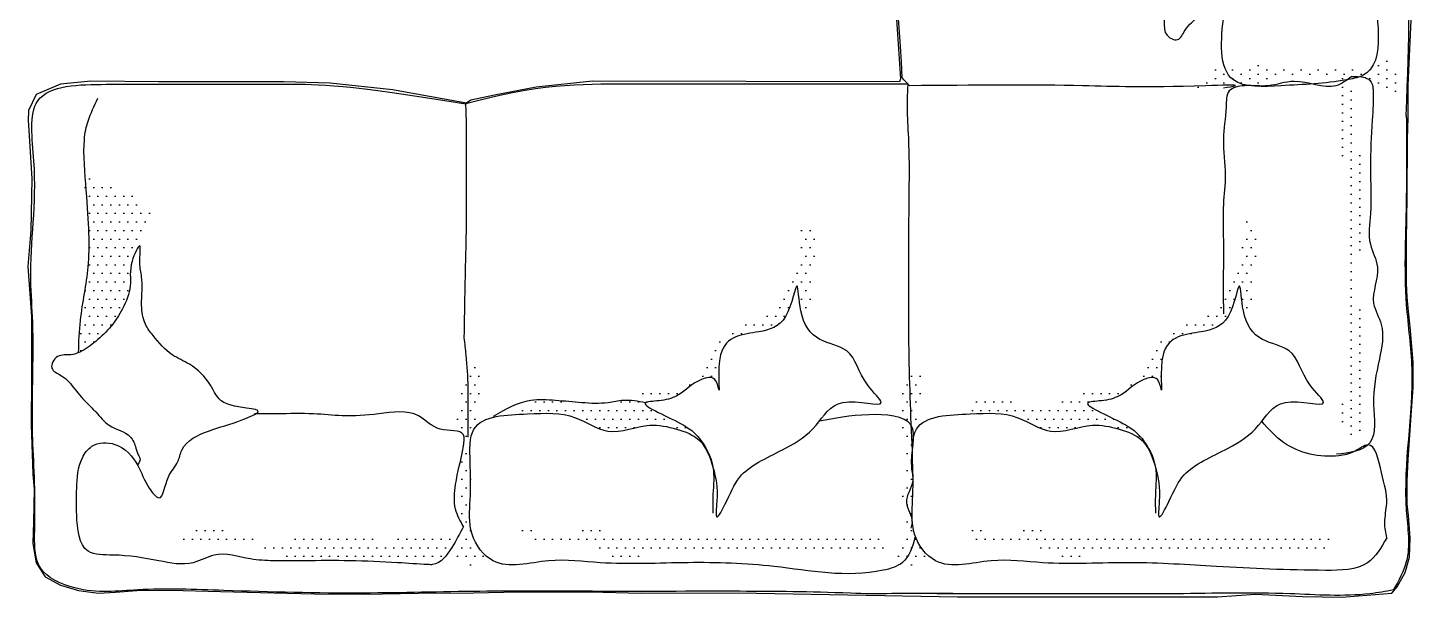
# Model space of a CAD drawing. Header units: millimetres. Extents: x 2377 to 4712, y -254 to 3188.
# Drawn here: x 2659.28 to 2689.95, y 1427.68 to 1440.29 of the extents above; entities that cross this region are included whole.
import ezdxf

# ---------------------------------------------------------------- set-up
doc = ezdxf.new("R2010")
doc.units = ezdxf.units.MM
doc.layers.add('Mobiliario', color=254, linetype='Continuous')
pattern_1 = [(360, (-17996.0482, 14101.99981), (0.0949304785, 0.189860957), [0, -0.189860957])]
pattern_2 = [(360, (-17986.25579, 14101.99981), (0.0949304785, 0.189860957), [0, -0.189860957])]

msp = doc.modelspace()

# ---------------------------------------------------------------- hatches: boundary and pattern name
at = {"layer": 'Mobiliario', "transparency": 33554687}
h = msp.add_hatch(dxfattribs=at)
h.set_pattern_fill('DOTS', color=256, scale=0.119597, angle=90, style=0)
h.set_pattern_definition([(270, (-16329.1967, 15768.26257), (-0.189860957, -0.0949304785), [0, -0.189860957])])
edge = h.paths.add_edge_path()
edge.add_spline(control_points=[(2688.777, 1439.366), (2688.937, 1439.392), (2689.159, 1439.427), (2689.35, 1439.558), (2689.399, 1439.6)], knot_values=[0, 0, 0, 0, 0.080563, 0.111589, 0.111589, 0.111589, 0.111589], degree=3, periodic=0)
edge.add_spline(control_points=[(2689.399, 1439.6), (2689.488, 1439.526), (2689.633, 1439.404), (2689.628, 1439.052), (2689.575, 1438.836), (2689.538, 1438.687)], knot_values=[0, 0, 0, 0, 0.054121, 0.08915, 0.167138, 0.167138, 0.167138, 0.167138], degree=3, periodic=0)
edge.add_spline(control_points=[(2689.538, 1438.687), (2689.538, 1438.688), (2689.451, 1438.911), (2688.943, 1439.251), (2688.151, 1439.185), (2687.407, 1439.181), (2686.738, 1439.238), (2686.531, 1439.04), (2686.494, 1438.992)], knot_values=[1.511928, 1.511928, 1.511928, 1.511928, 1.512363, 1.638201, 1.765577, 1.906885, 2.027828, 2.059082, 2.059082, 2.059082, 2.059082], degree=3, periodic=0)
edge.add_spline(control_points=[(2686.494, 1438.992), (2686.398, 1439.016), (2686.259, 1439.051), (2686.026, 1439.023), (2685.81, 1438.934), (2685.514, 1439.015), (2685.264, 1438.949), (2685.104, 1438.972), (2685.057, 1438.979)], knot_values=[0, 0, 0, 0, 0.048558, 0.071367, 0.116584, 0.162079, 0.218878, 0.242488, 0.242488, 0.242488, 0.242488], degree=3, periodic=0)
edge.add_spline(control_points=[(2685.057, 1438.979), (2685.076, 1438.996), (2685.18, 1439.08), (2685.431, 1439.16), (2685.502, 1439.369), (2685.519, 1439.479)], knot_values=[0.818516, 0.818516, 0.818516, 0.818516, 0.831378, 0.885814, 0.938551, 0.938551, 0.938551, 0.938551], degree=3, periodic=0)
edge.add_spline(control_points=[(2685.519, 1439.479), (2685.572, 1439.468), (2685.663, 1439.449), (2685.863, 1439.46), (2686.064, 1439.424), (2686.349, 1439.503), (2686.535, 1439.491), (2686.666, 1439.483)], knot_values=[0, 0, 0, 0, 0.027242, 0.046133, 0.100301, 0.127225, 0.192645, 0.192645, 0.192645, 0.192645], degree=3, periodic=0)
edge.add_spline(control_points=[(2686.666, 1439.483), (2686.683, 1439.429), (2686.746, 1439.322), (2687.237, 1439.413), (2687.739, 1439.398), (2688.343, 1439.425), (2688.65, 1439.383), (2688.777, 1439.366)], knot_values=[0, 0, 0, 0, 0.027981, 0.070374, 0.21186, 0.303711, 0.367692, 0.367692, 0.367692, 0.367692], degree=3, periodic=0)
h = msp.add_hatch(dxfattribs=at)
h.set_pattern_fill('DOTS', color=256, scale=0.119597, angle=90, style=0)
h.set_pattern_definition([(270, (-16328.65796, 15767.50269), (-0.189860957, -0.0949304785), [0, -0.189860957])])
edge = h.paths.add_edge_path()
edge.add_spline(control_points=[(2688.862, 1431.521), (2688.887, 1431.436), (2688.881, 1431.212), (2688.229, 1431.297), (2688.45, 1432.398), (2688.504, 1433.292), (2688.399, 1434.458), (2688.381, 1435.387), (2688.41, 1436.216), (2688.495, 1436.957), (2688.194, 1437.901), (2688.463, 1438.584), (2688.166, 1439.62), (2688.772, 1438.869), (2688.611, 1438.4), (2688.547, 1437.811), (2689.052, 1437.343), (2688.853, 1436.609), (2688.895, 1435.818), (2688.639, 1434.937), (2688.796, 1434.041), (2688.775, 1433.108), (2688.75, 1432.207), (2688.879, 1431.834), (2688.862, 1431.521)], knot_values=[0.011224, 0.011224, 0.011224, 0.011224, 0.050682, 0.096715, 0.251247, 0.459037, 0.606759, 0.823353, 0.929423, 1.021685, 1.198271, 1.382621, 1.456912, 1.545386, 1.655962, 1.729681, 1.820531, 1.963359, 2.069429, 2.223203, 2.412328, 2.513691, 2.702648, 2.807141, 2.807141, 2.807141, 2.807141], degree=3, periodic=0)
edge.add_spline(control_points=[(2688.833, 1431.586), (2688.845, 1431.567), (2688.854, 1431.545), (2688.862, 1431.521), (2688.861, 1431.515), (2688.856, 1431.424), (2688.831, 1431.172), (2688.79, 1431.657), (2688.833, 1431.586)], knot_values=[0, 0, 0, 0, 0.011224, 0.011224, 0.011224, 0.013099, 0.041124, 0.082591, 0.082591, 0.082591, 0.082591], degree=3, periodic=0)
h = msp.add_hatch(dxfattribs=at)
h.set_pattern_fill('DOTS', color=256, scale=0.119597, style=0)
h.set_pattern_definition(pattern_2)
edge = h.paths.add_edge_path()
edge.add_spline(control_points=[(2660.41, 1433.101), (2660.485, 1433.133), (2660.616, 1433.217), (2660.863, 1433.4), (2661.137, 1433.675), (2661.409, 1434.076), (2661.606, 1434.598), (2661.503, 1434.997), (2661.726, 1435.459), (2661.76, 1435.463)], knot_values=[3.681648, 3.681648, 3.681648, 3.681648, 3.721851, 3.757198, 3.837171, 3.913615, 4.002995, 4.095118, 4.156003, 4.156003, 4.156003, 4.156003], degree=3, periodic=0)
edge.add_spline(control_points=[(2661.76, 1435.463), (2661.911, 1435.731), (2662.129, 1436.117), (2661.651, 1436.594), (2661.106, 1436.736), (2660.717, 1436.961), (2660.531, 1437.069)], knot_values=[0, 0, 0, 0, 0.131695, 0.189836, 0.306557, 0.413914, 0.413914, 0.413914, 0.413914], degree=3, periodic=0)
edge.add_spline(control_points=[(2660.531, 1437.069), (2660.521, 1436.859), (2660.625, 1436.167), (2660.69, 1435.074), (2660.444, 1433.976), (2660.415, 1433.34), (2660.41, 1433.101)], knot_values=[0.452649, 0.452649, 0.452649, 0.452649, 0.558769, 0.799099, 0.998943, 1.118697, 1.118697, 1.118697, 1.118697], degree=3, periodic=0)
h = msp.add_hatch(dxfattribs=at)
h.set_pattern_fill('DOTS', color=256, scale=0.119597, style=0)
h.set_pattern_definition(pattern_2)
edge = h.paths.add_edge_path()
edge.add_spline(control_points=[(2676.439, 1436.123), (2676.42, 1435.987), (2676.385, 1435.715), (2676.367, 1435.319), (2676.349, 1434.895), (2675.966, 1434.613), (2675.88, 1434.23), (2675.657, 1433.885), (2675.261, 1433.827), (2674.892, 1433.624), (2674.57, 1433.383), (2674.397, 1433.066), (2674.298, 1432.722), (2674.007, 1432.454), (2673.646, 1432.23), (2673.247, 1432.254), (2672.844, 1432.357), (2672.669, 1432.153), (2672.574, 1432.043)], knot_values=[0.005178, 0.005178, 0.005178, 0.005178, 0.073849, 0.142205, 0.207549, 0.273101, 0.36199, 0.399334, 0.470573, 0.546917, 0.612479, 0.668255, 0.724922, 0.788827, 0.8616, 0.929898, 0.986285, 1.052992, 1.052992, 1.052992, 1.052992], degree=3, periodic=0)
edge.add_spline(control_points=[(2672.574, 1432.043), (2672.701, 1432.038), (2672.829, 1432.014), (2672.956, 1431.99)], knot_values=[0, 0, 0, 0, 0.06406, 0.06406, 0.06406, 0.06406], degree=3, periodic=0)
edge.add_spline(control_points=[(2672.956, 1431.99), (2672.959, 1431.993), (2673.005, 1432.022), (2673.359, 1432.025), (2673.764, 1432.166), (2674.046, 1432.491), (2674.517, 1432.597), (2674.636, 1431.967), (2674.429, 1433.473), (2675.392, 1433.515), (2676.142, 1433.727), (2676.326, 1434.945), (2676.351, 1434.148), (2676.435, 1433.861), (2676.464, 1433.792)], knot_values=[4.316577, 4.316577, 4.316577, 4.316577, 4.322625, 4.379639, 4.44672, 4.548681, 4.598183, 4.636236, 4.763611, 4.92851, 5.042512, 5.16326, 5.256193, 5.290886, 5.290886, 5.290886, 5.290886], degree=3, periodic=0)
edge.add_spline(control_points=[(2676.464, 1433.792), (2676.549, 1434.007), (2676.699, 1434.381), (2676.587, 1435.028), (2676.876, 1435.498), (2676.447, 1436.021), (2676.439, 1436.123)], knot_values=[1.719687, 1.719687, 1.719687, 1.719687, 1.833875, 1.91866, 2.031928, 2.108276, 2.108276, 2.108276, 2.108276], degree=3, periodic=0)
h = msp.add_hatch(dxfattribs=at)
h.set_pattern_fill('DOTS', color=256, scale=0.119597, style=0)
h.set_pattern_definition(pattern_1)
edge = h.paths.add_edge_path()
edge.add_spline(control_points=[(2686.231, 1436.123), (2686.213, 1435.987), (2686.178, 1435.715), (2686.16, 1435.319), (2686.141, 1434.895), (2685.758, 1434.613), (2685.673, 1434.23), (2685.449, 1433.885), (2685.053, 1433.827), (2684.684, 1433.624), (2684.362, 1433.383), (2684.189, 1433.066), (2684.09, 1432.722), (2683.799, 1432.454), (2683.438, 1432.23), (2683.039, 1432.254), (2682.636, 1432.357), (2682.462, 1432.153), (2682.367, 1432.043)], knot_values=[0.005178, 0.005178, 0.005178, 0.005178, 0.073849, 0.142205, 0.207549, 0.273101, 0.36199, 0.399334, 0.470573, 0.546917, 0.612479, 0.668255, 0.724922, 0.788827, 0.8616, 0.929898, 0.986285, 1.052992, 1.052992, 1.052992, 1.052992], degree=3, periodic=0)
edge.add_spline(control_points=[(2682.367, 1432.043), (2682.494, 1432.038), (2682.621, 1432.014), (2682.748, 1431.99)], knot_values=[0, 0, 0, 0, 0.06406, 0.06406, 0.06406, 0.06406], degree=3, periodic=0)
edge.add_spline(control_points=[(2682.748, 1431.99), (2682.752, 1431.993), (2682.798, 1432.022), (2683.152, 1432.025), (2683.556, 1432.166), (2683.838, 1432.491), (2684.31, 1432.597), (2684.428, 1431.967), (2684.221, 1433.473), (2685.184, 1433.515), (2685.934, 1433.727), (2686.118, 1434.945), (2686.143, 1434.148), (2686.227, 1433.861), (2686.256, 1433.792)], knot_values=[4.316577, 4.316577, 4.316577, 4.316577, 4.322625, 4.379639, 4.44672, 4.548681, 4.598183, 4.636236, 4.763611, 4.92851, 5.042512, 5.16326, 5.256193, 5.290886, 5.290886, 5.290886, 5.290886], degree=3, periodic=0)
edge.add_spline(control_points=[(2686.256, 1433.792), (2686.342, 1434.007), (2686.491, 1434.381), (2686.379, 1435.028), (2686.669, 1435.498), (2686.239, 1436.021), (2686.231, 1436.123)], knot_values=[1.719687, 1.719687, 1.719687, 1.719687, 1.833875, 1.91866, 2.031928, 2.108276, 2.108276, 2.108276, 2.108276], degree=3, periodic=0)
h = msp.add_hatch(dxfattribs=at)
h.set_pattern_fill('DOTS', color=256, scale=0.119597, style=0)
h.set_pattern_definition([(360, (-17985.7032, 14101.99981), (0.0949304785, 0.189860957), [0, -0.189860957])])
edge = h.paths.add_edge_path()
edge.add_spline(control_points=[(2668.907, 1429.252), (2668.881, 1429.092), (2668.845, 1428.87), (2668.715, 1428.678), (2668.673, 1428.63)], knot_values=[0, 0, 0, 0, 0.080563, 0.111589, 0.111589, 0.111589, 0.111589], degree=3, periodic=0)
edge.add_spline(control_points=[(2668.673, 1428.63), (2668.747, 1428.541), (2668.868, 1428.395), (2669.22, 1428.4), (2669.436, 1428.454), (2669.586, 1428.491)], knot_values=[0, 0, 0, 0, 0.054121, 0.08915, 0.167138, 0.167138, 0.167138, 0.167138], degree=3, periodic=0)
edge.add_spline(control_points=[(2669.586, 1428.491), (2669.585, 1428.491), (2669.362, 1428.578), (2669.022, 1429.086), (2669.088, 1429.877), (2669.091, 1430.622), (2669.034, 1431.291), (2669.232, 1431.498), (2669.28, 1431.535)], knot_values=[1.511928, 1.511928, 1.511928, 1.511928, 1.512363, 1.638201, 1.765577, 1.906885, 2.027828, 2.059082, 2.059082, 2.059082, 2.059082], degree=3, periodic=0)
edge.add_spline(control_points=[(2669.28, 1431.535), (2669.256, 1431.63), (2669.222, 1431.77), (2669.249, 1432.003), (2669.339, 1432.219), (2669.258, 1432.515), (2669.324, 1432.765), (2669.3, 1432.925), (2669.293, 1432.971)], knot_values=[0, 0, 0, 0, 0.048558, 0.071367, 0.116584, 0.162079, 0.218878, 0.242488, 0.242488, 0.242488, 0.242488], degree=3, periodic=0)
edge.add_spline(control_points=[(2669.293, 1432.971), (2669.276, 1432.953), (2669.193, 1432.849), (2669.112, 1432.598), (2668.904, 1432.527), (2668.793, 1432.51)], knot_values=[0.818516, 0.818516, 0.818516, 0.818516, 0.831378, 0.885814, 0.938551, 0.938551, 0.938551, 0.938551], degree=3, periodic=0)
edge.add_spline(control_points=[(2668.793, 1432.51), (2668.804, 1432.456), (2668.823, 1432.366), (2668.812, 1432.166), (2668.849, 1431.965), (2668.77, 1431.68), (2668.781, 1431.494), (2668.789, 1431.363)], knot_values=[0, 0, 0, 0, 0.027242, 0.046133, 0.100301, 0.127225, 0.192645, 0.192645, 0.192645, 0.192645], degree=3, periodic=0)
edge.add_spline(control_points=[(2668.789, 1431.363), (2668.843, 1431.346), (2668.95, 1431.283), (2668.86, 1430.792), (2668.874, 1430.29), (2668.848, 1429.686), (2668.89, 1429.378), (2668.907, 1429.252)], knot_values=[0, 0, 0, 0, 0.027981, 0.070374, 0.21186, 0.303711, 0.367692, 0.367692, 0.367692, 0.367692], degree=3, periodic=0)
h = msp.add_hatch(dxfattribs=at)
h.set_pattern_fill('DOTS', color=256, scale=0.119597, style=0)
h.set_pattern_definition([(360, (-17995.4956, 14101.99981), (0.0949304785, 0.189860957), [0, -0.189860957])])
edge = h.paths.add_edge_path()
edge.add_spline(control_points=[(2678.699, 1429.252), (2678.673, 1429.092), (2678.637, 1428.87), (2678.507, 1428.678), (2678.465, 1428.63)], knot_values=[0, 0, 0, 0, 0.080563, 0.111589, 0.111589, 0.111589, 0.111589], degree=3, periodic=0)
edge.add_spline(control_points=[(2678.465, 1428.63), (2678.539, 1428.541), (2678.661, 1428.395), (2679.012, 1428.4), (2679.229, 1428.454), (2679.378, 1428.491)], knot_values=[0, 0, 0, 0, 0.054121, 0.08915, 0.167138, 0.167138, 0.167138, 0.167138], degree=3, periodic=0)
edge.add_spline(control_points=[(2679.378, 1428.491), (2679.377, 1428.491), (2679.154, 1428.578), (2678.814, 1429.086), (2678.88, 1429.877), (2678.884, 1430.622), (2678.826, 1431.291), (2679.025, 1431.498), (2679.072, 1431.535)], knot_values=[1.511928, 1.511928, 1.511928, 1.511928, 1.512363, 1.638201, 1.765577, 1.906885, 2.027828, 2.059082, 2.059082, 2.059082, 2.059082], degree=3, periodic=0)
edge.add_spline(control_points=[(2679.072, 1431.535), (2679.049, 1431.63), (2679.014, 1431.77), (2679.041, 1432.003), (2679.131, 1432.219), (2679.05, 1432.515), (2679.116, 1432.765), (2679.093, 1432.925), (2679.086, 1432.971)], knot_values=[0, 0, 0, 0, 0.048558, 0.071367, 0.116584, 0.162079, 0.218878, 0.242488, 0.242488, 0.242488, 0.242488], degree=3, periodic=0)
edge.add_spline(control_points=[(2679.086, 1432.971), (2679.069, 1432.953), (2678.985, 1432.849), (2678.905, 1432.598), (2678.696, 1432.527), (2678.586, 1432.51)], knot_values=[0.818516, 0.818516, 0.818516, 0.818516, 0.831378, 0.885814, 0.938551, 0.938551, 0.938551, 0.938551], degree=3, periodic=0)
edge.add_spline(control_points=[(2678.586, 1432.51), (2678.597, 1432.456), (2678.616, 1432.366), (2678.604, 1432.166), (2678.641, 1431.965), (2678.562, 1431.68), (2678.574, 1431.494), (2678.582, 1431.363)], knot_values=[0, 0, 0, 0, 0.027242, 0.046133, 0.100301, 0.127225, 0.192645, 0.192645, 0.192645, 0.192645], degree=3, periodic=0)
edge.add_spline(control_points=[(2678.582, 1431.363), (2678.636, 1431.346), (2678.743, 1431.283), (2678.652, 1430.792), (2678.666, 1430.29), (2678.64, 1429.686), (2678.682, 1429.378), (2678.699, 1429.252)], knot_values=[0, 0, 0, 0, 0.027981, 0.070374, 0.21186, 0.303711, 0.367692, 0.367692, 0.367692, 0.367692], degree=3, periodic=0)
h = msp.add_hatch(dxfattribs=at)
h.set_pattern_fill('DOTS', color=256, scale=0.119597, style=0)
h.set_pattern_definition(pattern_2)
edge = h.paths.add_edge_path()
edge.add_spline(control_points=[(2670.14, 1431.69), (2670.207, 1431.712), (2670.655, 1431.827), (2671.333, 1431.78), (2672.156, 1431.202), (2672.945, 1431.566), (2673.635, 1431.426), (2674.238, 1431.203), (2674.391, 1430.765), (2674.449, 1430.562)], knot_values=[2.114919, 2.114919, 2.114919, 2.114919, 2.148022, 2.325375, 2.455369, 2.612382, 2.712389, 2.807247, 2.917859, 2.917859, 2.917859, 2.917859], degree=3, periodic=0)
edge.add_spline(control_points=[(2674.449, 1430.562), (2674.41, 1430.794), (2674.197, 1431.204), (2673.75, 1431.575), (2672.878, 1431.917), (2672.956, 1431.99)], knot_values=[5.290886, 5.290886, 5.290886, 5.290886, 5.407859, 5.498389, 5.641481, 5.641481, 5.641481, 5.641481], degree=3, periodic=0)
edge.add_spline(control_points=[(2672.956, 1431.99), (2672.791, 1432.021), (2672.515, 1432.074), (2672.052, 1431.958), (2671.541, 1431.994), (2670.997, 1432.019), (2670.393, 1432.156), (2670.218, 1431.834), (2670.14, 1431.69)], knot_values=[0, 0, 0, 0, 0.082775, 0.139052, 0.236451, 0.334205, 0.426037, 0.500826, 0.500826, 0.500826, 0.500826], degree=3, periodic=0)
h = msp.add_hatch(dxfattribs=at)
h.set_pattern_fill('DOTS', color=256, scale=0.119597, style=0)
h.set_pattern_definition(pattern_1)
edge = h.paths.add_edge_path()
edge.add_spline(control_points=[(2679.932, 1431.69), (2680, 1431.712), (2680.447, 1431.827), (2681.125, 1431.78), (2681.948, 1431.202), (2682.738, 1431.566), (2683.427, 1431.426), (2684.031, 1431.203), (2684.183, 1430.765), (2684.242, 1430.562)], knot_values=[2.114919, 2.114919, 2.114919, 2.114919, 2.148022, 2.325375, 2.455369, 2.612382, 2.712389, 2.807247, 2.917859, 2.917859, 2.917859, 2.917859], degree=3, periodic=0)
edge.add_spline(control_points=[(2684.242, 1430.562), (2684.203, 1430.794), (2683.989, 1431.204), (2683.542, 1431.575), (2682.67, 1431.917), (2682.748, 1431.99)], knot_values=[5.290886, 5.290886, 5.290886, 5.290886, 5.407859, 5.498389, 5.641481, 5.641481, 5.641481, 5.641481], degree=3, periodic=0)
edge.add_spline(control_points=[(2682.748, 1431.99), (2682.584, 1432.021), (2682.307, 1432.074), (2681.844, 1431.958), (2681.334, 1431.994), (2680.789, 1432.019), (2680.186, 1432.156), (2680.011, 1431.834), (2679.932, 1431.69)], knot_values=[0, 0, 0, 0, 0.082775, 0.139052, 0.236451, 0.334205, 0.426037, 0.500826, 0.500826, 0.500826, 0.500826], degree=3, periodic=0)
h = msp.add_hatch(dxfattribs=at)
h.set_pattern_fill('DOTS', color=256, scale=0.119597, style=0)
h.set_pattern_definition(pattern_2)
edge = h.paths.add_edge_path()
edge.add_spline(control_points=[(2668.436, 1428.666), (2668.445, 1428.672), (2668.552, 1428.741), (2668.802, 1429.025), (2667.914, 1429.126), (2667.402, 1428.886), (2666.622, 1429.048), (2665.935, 1429.052), (2665.053, 1428.969), (2664.022, 1428.872), (2663.156, 1429.437), (2662.535, 1428.865), (2663.567, 1428.868), (2664.051, 1428.866), (2664.747, 1428.687), (2664.949, 1428.528), (2665.038, 1428.488)], knot_values=[0.056981, 0.056981, 0.056981, 0.056981, 0.06189, 0.111704, 0.199612, 0.342595, 0.445339, 0.576251, 0.69133, 0.888594, 1.091803, 1.131101, 1.196844, 1.416016, 1.489704, 1.540166, 1.540166, 1.540166, 1.540166], degree=3, periodic=0)
edge.add_spline(control_points=[(2665.038, 1428.488), (2665.158, 1428.489), (2665.368, 1428.491), (2665.577, 1428.493), (2665.665, 1428.494)], knot_values=[0.718639, 0.718639, 0.718639, 0.718639, 0.779129, 0.823446, 0.823446, 0.823446, 0.823446], degree=3, periodic=0)
edge.add_spline(control_points=[(2665.665, 1428.494), (2665.701, 1428.501), (2665.97, 1428.549), (2666.713, 1428.557), (2667.657, 1428.459), (2668.224, 1428.51), (2668.632, 1428.632), (2668.488, 1428.661), (2668.436, 1428.666)], knot_values=[1.646059, 1.646059, 1.646059, 1.646059, 1.663729, 1.776794, 2.033298, 2.084002, 2.130605, 2.148665, 2.148665, 2.148665, 2.148665], degree=3, periodic=0)
h = msp.add_hatch(dxfattribs=at)
h.set_pattern_fill('DOTS', color=256, scale=0.119597, style=0)
h.set_pattern_definition(pattern_2)
edge = h.paths.add_edge_path()
edge.add_spline(control_points=[(2678.064, 1428.628), (2678.149, 1428.603), (2678.373, 1428.609), (2678.288, 1429.261), (2677.187, 1429.04), (2676.292, 1428.986), (2675.127, 1429.091), (2674.198, 1429.109), (2673.369, 1429.08), (2672.628, 1428.995), (2671.684, 1429.296), (2671.001, 1429.027), (2669.965, 1429.324), (2670.716, 1428.718), (2671.185, 1428.879), (2671.774, 1428.943), (2672.242, 1428.438), (2672.976, 1428.637), (2673.767, 1428.595), (2674.648, 1428.851), (2675.544, 1428.694), (2676.476, 1428.715), (2677.378, 1428.74), (2677.751, 1428.611), (2678.064, 1428.628)], knot_values=[0.011224, 0.011224, 0.011224, 0.011224, 0.050682, 0.096715, 0.251247, 0.459037, 0.606759, 0.823353, 0.929423, 1.021685, 1.198271, 1.382621, 1.456912, 1.545386, 1.655962, 1.729681, 1.820531, 1.963359, 2.069429, 2.223203, 2.412328, 2.513691, 2.702648, 2.807141, 2.807141, 2.807141, 2.807141], degree=3, periodic=0)
edge.add_spline(control_points=[(2677.999, 1428.657), (2678.018, 1428.645), (2678.04, 1428.636), (2678.064, 1428.628), (2678.07, 1428.629), (2678.161, 1428.634), (2678.413, 1428.659), (2677.928, 1428.7), (2677.999, 1428.657)], knot_values=[0, 0, 0, 0, 0.011224, 0.011224, 0.011224, 0.013099, 0.041124, 0.082591, 0.082591, 0.082591, 0.082591], degree=3, periodic=0)
h = msp.add_hatch(dxfattribs=at)
h.set_pattern_fill('DOTS', color=256, scale=0.119597, style=0)
h.set_pattern_definition(pattern_1)
edge = h.paths.add_edge_path()
edge.add_spline(control_points=[(2687.857, 1428.628), (2687.941, 1428.603), (2688.166, 1428.609), (2688.08, 1429.261), (2686.979, 1429.04), (2686.085, 1428.986), (2684.92, 1429.091), (2683.99, 1429.109), (2683.161, 1429.08), (2682.421, 1428.995), (2681.476, 1429.296), (2680.794, 1429.027), (2679.757, 1429.324), (2680.509, 1428.718), (2680.977, 1428.879), (2681.567, 1428.943), (2682.034, 1428.438), (2682.769, 1428.637), (2683.559, 1428.595), (2684.44, 1428.851), (2685.336, 1428.694), (2686.269, 1428.715), (2687.171, 1428.74), (2687.543, 1428.611), (2687.857, 1428.628)], knot_values=[0.011224, 0.011224, 0.011224, 0.011224, 0.050682, 0.096715, 0.251247, 0.459037, 0.606759, 0.823353, 0.929423, 1.021685, 1.198271, 1.382621, 1.456912, 1.545386, 1.655962, 1.729681, 1.820531, 1.963359, 2.069429, 2.223203, 2.412328, 2.513691, 2.702648, 2.807141, 2.807141, 2.807141, 2.807141], degree=3, periodic=0)
edge.add_spline(control_points=[(2687.791, 1428.657), (2687.81, 1428.645), (2687.833, 1428.636), (2687.857, 1428.628), (2687.862, 1428.629), (2687.953, 1428.634), (2688.205, 1428.659), (2687.72, 1428.7), (2687.791, 1428.657)], knot_values=[0, 0, 0, 0, 0.011224, 0.011224, 0.011224, 0.013099, 0.041124, 0.082591, 0.082591, 0.082591, 0.082591], degree=3, periodic=0)

# ---------------------------------------------------------------- linework, layer by layer
msp.add_lwpolyline([(2678.375, 1442.478), (2678.602, 1439.159), (2678.577, 1439.096), (2671.781, 1439.109), (2670.535, 1438.981), (2669.612, 1438.804), (2669.094, 1438.69), (2668.993, 1438.627), (2667.355, 1438.919), (2665.978, 1439.07), (2664.949, 1439.096), (2662.181, 1439.096), (2660.682, 1439.108), (2660.012, 1439.045), (2659.469, 1438.817), (2659.304, 1438.463), (2659.292, 1438.235), (2659.302, 1438.143), (2659.373, 1436.948), (2659.355, 1435.807), (2659.284, 1435.005), (2659.367, 1433.904), (2659.367, 1433.621), (2659.367, 1432.547), (2659.357, 1431.503), (2659.386, 1430.849), (2659.396, 1430.41), (2659.425, 1430.078), (2659.415, 1429.356), (2659.396, 1428.878), (2659.474, 1428.448), (2659.669, 1428.136), (2660.01, 1427.95), (2660.41, 1427.833), (2660.849, 1427.775), (2661.229, 1427.794), (2661.697, 1427.833), (2662.453, 1427.841), (2663.554, 1427.812), (2665.626, 1427.763), (2666.743, 1427.753), (2667.923, 1427.773), (2669.146, 1427.783), (2670.15, 1427.802), (2671.725, 1427.802), (2672.866, 1427.773), (2675.007, 1427.783), (2679.86, 1427.69), (2683.149, 1427.69), (2685.615, 1427.69), (2686.453, 1427.754), (2687.5, 1427.701), (2688.37, 1427.683), (2689.471, 1427.772), (2689.595, 1427.914), (2689.772, 1428.234), (2689.861, 1428.572), (2689.879, 1428.998), (2689.845, 1429.495), (2689.811, 1429.743), (2689.811, 1429.924), (2689.811, 1430.262), (2689.833, 1430.735), (2689.901, 1431.705), (2689.946, 1432.337), (2689.946, 1432.889), (2689.877, 1433.671), (2689.844, 1434.009), (2689.81, 1434.325), (2689.799, 1434.641), (2689.799, 1435.047), (2689.799, 1435.588), (2689.81, 1436.535), (2689.822, 1437.824), (2689.833, 1438.309), (2689.833, 1439.019), (2689.902, 1440.465)], dxfattribs=at)
for points, knots in [([(2689.794, 1438.351), (2689.918, 1441.905), (2689.719, 1446.189), (2689.584, 1449.058), (2689.686, 1454.665), (2689.659, 1458.411), (2689.741, 1461.146), (2689.675, 1463.642), (2689.588, 1465.814), (2689.762, 1467.104), (2689.271, 1468.235), (2688.242, 1468.246), (2687.347, 1468.222), (2686.179, 1468.303), (2684.998, 1468.284), (2683.834, 1468.261), (2682.169, 1468.393), (2680.747, 1468.114), (2678.461, 1468.482), (2678.444, 1466.172), (2678.444, 1464.592), (2678.444, 1462.787), (2678.444, 1461.316), (2678.883, 1458.696)], [0.737576, 0.737576, 0.737576, 0.737576, 0.801944, 1.006538, 1.278115, 1.486206, 1.701351, 1.959422, 2.118136, 2.234578, 2.302688, 2.360055, 2.458724, 2.53985, 2.649091, 2.754807, 2.832413, 3.059351, 3.172115, 3.306557, 3.521702, 3.635058, 3.739936, 3.739936, 3.739936, 3.739936]), ([(2688.238, 1449.138), (2688.389, 1449.059), (2688.702, 1448.897), (2689.096, 1448.618), (2689.073, 1448.161), (2689.031, 1447.558), (2688.977, 1446.637), (2689.038, 1445.73), (2688.917, 1444.972), (2689.284, 1444.351), (2688.935, 1443.709), (2689.347, 1443.088), (2689.173, 1442.291), (2688.93, 1441.105), (2689.472, 1439.338), (2688.081, 1439.056), (2687.229, 1439.028), (2685.606, 1438.921), (2685.714, 1440.478), (2685.954, 1441.706), (2686.99, 1441.864), (2687.484, 1442.094), (2687.982, 1442.483), (2687.296, 1442.546), (2687.024, 1442.892), (2686.403, 1442.817), (2686.076, 1443.57), (2685.967, 1444.048), (2685.599, 1444.919), (2685.653, 1443.762), (2685.041, 1443.549), (2684.655, 1443.155), (2684.439, 1442.627), (2684.093, 1442.329), (2683.734, 1442.056), (2683.271, 1441.99), (2682.79, 1442.06), (2682.422, 1441.944), (2681.823, 1442.039), (2682.489, 1441.714), (2682.892, 1441.818), (2683.414, 1441.621), (2683.815, 1441.349), (2684.09, 1441.075), (2684.308, 1440.781), (2684.476, 1440.502), (2684.402, 1440.143), (2684.766, 1439.943), (2684.91, 1440.319), (2685.204, 1440.538), (2685.489, 1440.78), (2685.739, 1441.05), (2686.07, 1441.287), (2686.144, 1441.756), (2686.474, 1441.887), (2686.642, 1441.927), (2686.809, 1442.039), (2686.951, 1441.979), (2687.074, 1441.927)], [0, 0, 0, 0, 0.044307, 0.091739, 0.100161, 0.156702, 0.244649, 0.329296, 0.385727, 0.430021, 0.497403, 0.538681, 0.602264, 0.687569, 0.8682, 0.898347, 1.019843, 1.107899, 1.230623, 1.316322, 1.402679, 1.449966, 1.474894, 1.51748, 1.550733, 1.589115, 1.649778, 1.716691, 1.748232, 1.814116, 1.854309, 1.909151, 1.945456, 1.995313, 2.020731, 2.056669, 2.109528, 2.134446, 2.166161, 2.197685, 2.243631, 2.288209, 2.326336, 2.366222, 2.383851, 2.418583, 2.443522, 2.467165, 2.489741, 2.524641, 2.562114, 2.582057, 2.616957, 2.661141, 2.684785, 2.699995, 2.704697, 2.734029, 2.734029, 2.734029, 2.734029]), ([(2678.444, 1445.472), (2678.444, 1445.426), (2678.241, 1443.717), (2678.404, 1443.05), (2678.632, 1439.189)], [0.8014323, 0.8014323, 0.8014323, 0.8014323, 0.813042, 1.0655394, 1.0655394, 1.0655394, 1.0655394]), ([(2688.585, 1439.214), (2688.472, 1439.129), (2688.098, 1438.849), (2687.42, 1439.223), (2686.753, 1438.96), (2686.291, 1439.041), (2685.803, 1438.948), (2685.82, 1438.394), (2685.697, 1437.811), (2685.825, 1437.077), (2685.72, 1436.335), (2685.749, 1435.713), (2685.743, 1434.903), (2685.744, 1434.361), (2685.745, 1433.959)], [0, 0, 0, 0, 0.033672, 0.1114983, 0.1593066, 0.2037948, 0.2332842, 0.2631301, 0.3229743, 0.3900798, 0.4431015, 0.5101137, 0.5453838, 0.6458261, 0.6458261, 0.6458261, 0.6458261]), ([(2688.585, 1439.214), (2688.585, 1439.214), (2688.816, 1439.232), (2689.042, 1439.14), (2689.073, 1438.728), (2689.031, 1438.125), (2688.977, 1437.204), (2689.038, 1436.296), (2688.917, 1435.539), (2689.284, 1434.918), (2688.935, 1434.276), (2689.346, 1433.655), (2689.173, 1432.859), (2689.008, 1432.059), (2689.191, 1430.986), (2688.533, 1430.87), (2688.252, 1430.855)], [0, 0, 0, 0, 0.0443066, 0.0917388, 0.1001612, 0.1567022, 0.2446491, 0.3292964, 0.3857274, 0.4300211, 0.4974029, 0.5386808, 0.6022642, 0.6875691, 0.758354, 0.8232509, 0.8232509, 0.8232509, 0.8232509]), ([(2678.41, 1427.77), (2678.117, 1427.747), (2676.813, 1427.807), (2674.841, 1427.821), (2672.024, 1427.809), (2669.267, 1427.831), (2666.532, 1427.749), (2664.036, 1427.815), (2661.864, 1427.902), (2660.574, 1427.728), (2659.443, 1428.219), (2659.432, 1429.247), (2659.456, 1430.143), (2659.375, 1431.311), (2659.394, 1432.492), (2659.417, 1433.656), (2659.285, 1435.321), (2659.564, 1436.743), (2659.196, 1439.029), (2661.506, 1439.046), (2663.086, 1439.046), (2664.891, 1439.046), (2666.362, 1439.046), (2668.982, 1438.607)], [0.735142, 0.735142, 0.735142, 0.735142, 0.801944, 1.006538, 1.278115, 1.486206, 1.701351, 1.959422, 2.118136, 2.234578, 2.302688, 2.360055, 2.458724, 2.53985, 2.649091, 2.754807, 2.832413, 3.059351, 3.172115, 3.306557, 3.521702, 3.635058, 3.739936, 3.739936, 3.739936, 3.739936]), ([(2678.77, 1439.042), (2676.071, 1439.046), (2675.588, 1439.046), (2674.798, 1439.046), (2673.76, 1439.046), (2671.984, 1439.046), (2670.528, 1439.046), (2668.982, 1438.607)], [0.5015608, 0.5015608, 0.5015608, 0.5015608, 0.5535628, 0.6214641, 0.6997888, 0.813042, 1.0655394, 1.0655394, 1.0655394, 1.0655394]), ([(2678.862, 1430.925), (2678.829, 1431.721), (2678.773, 1433.083), (2678.792, 1434.835), (2678.781, 1436.294), (2678.818, 1437.634), (2678.73, 1438.594), (2678.77, 1439.042)], [0, 0, 0, 0, 0.1991629, 0.3410987, 0.4384258, 0.5641386, 0.6769945, 0.6769945, 0.6769945, 0.6769945]), ([(2685.747, 1438.962), (2685.857, 1438.98), (2686.239, 1439.044), (2684.049, 1438.952), (2682.592, 1439.04), (2680.198, 1439.021), (2678.801, 1439.01)], [0, 0, 0, 0, 0.0214376, 0.0748525, 0.3025197, 0.6218318, 0.6218318, 0.6218318, 0.6218318]), ([(2660.41, 1433.101), (2660.415, 1433.34), (2660.444, 1433.976), (2660.69, 1435.074), (2660.623, 1436.195), (2660.493, 1437.738), (2660.624, 1438.283), (2660.756, 1438.567), (2660.833, 1438.733)], [0.4526492, 0.4526492, 0.4526492, 0.4526492, 0.5724028, 0.7722474, 1.0125768, 1.1328971, 1.1980407, 1.2899035, 1.2899035, 1.2899035, 1.2899035]), ([(2668.946, 1433.429), (2668.952, 1433.814), (2668.964, 1434.683), (2669.005, 1436.027), (2668.989, 1437.218), (2669, 1438.08), (2668.986, 1438.468), (2668.982, 1438.607)], [0, 0, 0, 0, 0.0963485, 0.217519, 0.3362423, 0.3943926, 0.4332617, 0.4332617, 0.4332617, 0.4332617]), ([(2689.794, 1438.351), (2689.8, 1437.76), (2689.812, 1436.365), (2689.71, 1434.492), (2690.053, 1432.171), (2689.636, 1430.301), (2689.928, 1428.593), (2689.626, 1428.054), (2689.513, 1427.853)], [0, 0, 0, 0, 0.1478275, 0.3491548, 0.4683052, 0.729889, 0.8249193, 0.8812737, 0.8812737, 0.8812737, 0.8812737]), ([(2668.926, 1429.252), (2668.848, 1429.101), (2668.685, 1428.788), (2668.406, 1428.394), (2667.949, 1428.417), (2667.346, 1428.461), (2666.427, 1428.5), (2665.513, 1428.494), (2664.777, 1428.484), (2664.12, 1428.519), (2663.499, 1428.734), (2662.875, 1428.348), (2662.081, 1428.518), (2661.366, 1428.64), (2660.435, 1428.599), (2660.357, 1429.457), (2660.362, 1430.117), (2660.399, 1430.678), (2660.721, 1431.112), (2661.312, 1431.136), (2661.757, 1430.638), (2661.875, 1430.201), (2662.273, 1429.708), (2662.337, 1430.393), (2662.622, 1430.625), (2662.695, 1431.119), (2663.351, 1431.414), (2663.837, 1431.523), (2664.707, 1431.891), (2663.55, 1431.837), (2663.337, 1432.449), (2662.943, 1432.835), (2662.415, 1433.051), (2662.117, 1433.397), (2661.844, 1433.756), (2661.778, 1434.219), (2661.848, 1434.7), (2661.733, 1435.068), (2661.828, 1435.666), (2661.502, 1435.001), (2661.606, 1434.598), (2661.409, 1434.076), (2661.137, 1433.675), (2660.863, 1433.4), (2660.569, 1433.182), (2660.29, 1433.014), (2659.931, 1433.088), (2659.731, 1432.724), (2660.107, 1432.58), (2660.326, 1432.286), (2660.568, 1432.001), (2660.838, 1431.751), (2661.076, 1431.42), (2661.543, 1431.346), (2661.677, 1431.016), (2661.711, 1430.848), (2661.797, 1430.736), (2661.75, 1430.666), (2661.715, 1430.615)], [0, 0, 0, 0, 0.044307, 0.091739, 0.100161, 0.156702, 0.244649, 0.329296, 0.385727, 0.428198, 0.49558, 0.536858, 0.600441, 0.685746, 0.732135, 0.802354, 0.851688, 0.909055, 0.936587, 0.979057, 1.036449, 1.083735, 1.108664, 1.15125, 1.184502, 1.206791, 1.267453, 1.334367, 1.365908, 1.431792, 1.471984, 1.526827, 1.563132, 1.612989, 1.638407, 1.674345, 1.727204, 1.752122, 1.783837, 1.815361, 1.861307, 1.905885, 1.944012, 1.983898, 2.001527, 2.036259, 2.061197, 2.084841, 2.107417, 2.142317, 2.17979, 2.199733, 2.234633, 2.278817, 2.30246, 2.317671, 2.322373, 2.335559, 2.335559, 2.335559, 2.335559]), ([(2678.927, 1429.023), (2678.862, 1428.803), (2678.75, 1428.423), (2677.543, 1428.074), (2675.977, 1428.409), (2673.889, 1428.478), (2672.21, 1428.384), (2670.809, 1428.585), (2669.655, 1428.221), (2669.018, 1429.074), (2669.091, 1429.882), (2669.084, 1430.617), (2669.027, 1431.707), (2670.352, 1431.735), (2671.325, 1431.8), (2672.158, 1431.196), (2672.945, 1431.567), (2673.635, 1431.426), (2674.238, 1431.203), (2674.486, 1430.493), (2674.57, 1430.048), (2674.483, 1429.276), (2674.838, 1429.977), (2675.068, 1430.535), (2676.002, 1430.919), (2676.765, 1431.416), (2677.163, 1432.217), (2678.475, 1431.788), (2677.671, 1432.509), (2677.601, 1433.2), (2676.71, 1433.341), (2676.36, 1433.851), (2676.326, 1434.945), (2676.142, 1433.727), (2675.392, 1433.515), (2674.429, 1433.473), (2674.636, 1431.967), (2674.517, 1432.597), (2674.046, 1432.491), (2673.764, 1432.166), (2673.359, 1432.025), (2672.616, 1432.019), (2673.742, 1431.581), (2674.197, 1431.204), (2674.512, 1430.599), (2674.44, 1430.026), (2674.446, 1429.689), (2674.449, 1429.548)], [0, 0, 0, 0, 0.053113, 0.091607, 0.292925, 0.451796, 0.614036, 0.709329, 0.81185, 0.874612, 0.93814, 1.008618, 1.068938, 1.171868, 1.260323, 1.325157, 1.403467, 1.453345, 1.500656, 1.555824, 1.619645, 1.647836, 1.681088, 1.737922, 1.832866, 1.903383, 1.968393, 2.038933, 2.079125, 2.153479, 2.207193, 2.270738, 2.317088, 2.377311, 2.43417, 2.516413, 2.579941, 2.598921, 2.62361, 2.674462, 2.707919, 2.736355, 2.810739, 2.85589, 2.914231, 2.963565, 2.998804, 2.998804, 2.998804, 2.998804]), ([(2689.36, 1428.999), (2689.238, 1428.786), (2688.95, 1428.283), (2687.449, 1428.272), (2685.782, 1428.344), (2683.678, 1428.494), (2682.003, 1428.382), (2680.602, 1428.586), (2679.447, 1428.221), (2678.81, 1429.074), (2678.883, 1429.882), (2678.877, 1430.617), (2678.82, 1431.707), (2680.145, 1431.735), (2681.118, 1431.8), (2681.95, 1431.196), (2682.737, 1431.567), (2683.427, 1431.426), (2684.031, 1431.203), (2684.278, 1430.493), (2684.362, 1430.048), (2684.275, 1429.276), (2684.63, 1429.977), (2684.861, 1430.535), (2685.794, 1430.919), (2686.558, 1431.416), (2686.955, 1432.217), (2688.267, 1431.788), (2687.463, 1432.509), (2687.393, 1433.2), (2686.502, 1433.341), (2686.153, 1433.851), (2686.118, 1434.945), (2685.934, 1433.727), (2685.184, 1433.515), (2684.221, 1433.473), (2684.428, 1431.967), (2684.31, 1432.597), (2683.838, 1432.491), (2683.556, 1432.166), (2683.152, 1432.025), (2682.408, 1432.019), (2683.534, 1431.581), (2683.989, 1431.204), (2684.304, 1430.599), (2684.232, 1430.026), (2684.239, 1429.689), (2684.242, 1429.548)], [0, 0, 0, 0, 0.057815, 0.136678, 0.337997, 0.496867, 0.659108, 0.754401, 0.856921, 0.919683, 0.983212, 1.053689, 1.11401, 1.216939, 1.305394, 1.370228, 1.448539, 1.498417, 1.545728, 1.600895, 1.664716, 1.692907, 1.72616, 1.782993, 1.877937, 1.948454, 2.013464, 2.084004, 2.124196, 2.19855, 2.252264, 2.315809, 2.36216, 2.422382, 2.479241, 2.561485, 2.625013, 2.643992, 2.668681, 2.719534, 2.752991, 2.781426, 2.85581, 2.900962, 2.959302, 3.008636, 3.043875, 3.043875, 3.043875, 3.043875]), ([(2669.031, 1431.232), (2669.03, 1431.443), (2669.029, 1431.809), (2669.036, 1432.415), (2669.004, 1432.937), (2668.961, 1433.302), (2668.946, 1433.429)], [0, 0, 0, 0, 0.0528583, 0.0916214, 0.1516312, 0.1835417, 0.1835417, 0.1835417, 0.1835417]), ([(2672.956, 1431.99), (2672.791, 1432.021), (2672.515, 1432.073), (2672.051, 1431.959), (2671.546, 1431.987), (2670.981, 1432.043), (2670.288, 1432.089), (2669.856, 1431.843), (2669.587, 1431.69)], [0, 0, 0, 0, 0.041284, 0.0693523, 0.1179299, 0.1666847, 0.212486, 0.287629, 0.287629, 0.287629, 0.287629]), ([(2668.926, 1429.252), (2668.857, 1429.375), (2668.696, 1429.661), (2668.751, 1430.307), (2668.893, 1430.78), (2668.987, 1431.427), (2668.326, 1431.309), (2667.899, 1431.869), (2667.055, 1431.732), (2666.306, 1431.679), (2665.555, 1431.766), (2664.935, 1431.742), (2664.498, 1431.745), (2664.329, 1431.745), (2664.3, 1431.745)], [0, 0, 0, 0, 0.0348335, 0.0806442, 0.1525795, 0.1737229, 0.2176359, 0.2647711, 0.338623, 0.4057285, 0.4587502, 0.5257624, 0.5610325, 0.5680864, 0.5680864, 0.5680864, 0.5680864]), ([(2678.833, 1429.213), (2678.846, 1429.254), (2678.909, 1429.445), (2678.608, 1429.796), (2678.936, 1430.198), (2678.771, 1430.76), (2679.114, 1431.685), (2677.771, 1431.771), (2677.14, 1431.646), (2676.804, 1431.58)], [0, 0, 0, 0, 0.010633, 0.0492422, 0.0912343, 0.1160105, 0.1935218, 0.2738768, 0.3660158, 0.3660158, 0.3660158, 0.3660158]), ([(2689.36, 1428.999), (2689.339, 1429.111), (2689.291, 1429.362), (2689.41, 1429.864), (2689.25, 1430.359), (2689.082, 1431.238), (2688.635, 1430.873), (2688.02, 1430.744), (2687.171, 1430.92), (2686.744, 1431.41), (2686.596, 1431.58)], [0, 0, 0, 0, 0.0284111, 0.0638258, 0.1220111, 0.1789284, 0.2071146, 0.2364126, 0.3417809, 0.3976771, 0.3976771, 0.3976771, 0.3976771]), ([(2679.404, 1427.769), (2680.281, 1427.771), (2682.048, 1427.773), (2684.654, 1427.754), (2686.965, 1427.815), (2688.58, 1427.686), (2689.337, 1427.822), (2689.513, 1427.853)], [0, 0, 0, 0, 0.2194942, 0.4421438, 0.6516957, 0.7990365, 0.8437234, 0.8437234, 0.8437234, 0.8437234])]:
    msp.add_open_spline(points, degree=3, knots=knots, dxfattribs=at)
for points in [[(2678.801, 1439.01), (2678.745, 1439.069), (2678.689, 1439.129), (2678.632, 1439.189)], [(2679.757, 1427.769), (2679.308, 1427.769), (2678.86, 1427.77), (2678.41, 1427.77)]]:
    msp.add_open_spline(points, degree=3, dxfattribs=at)

doc.saveas('drawing.dxf')
